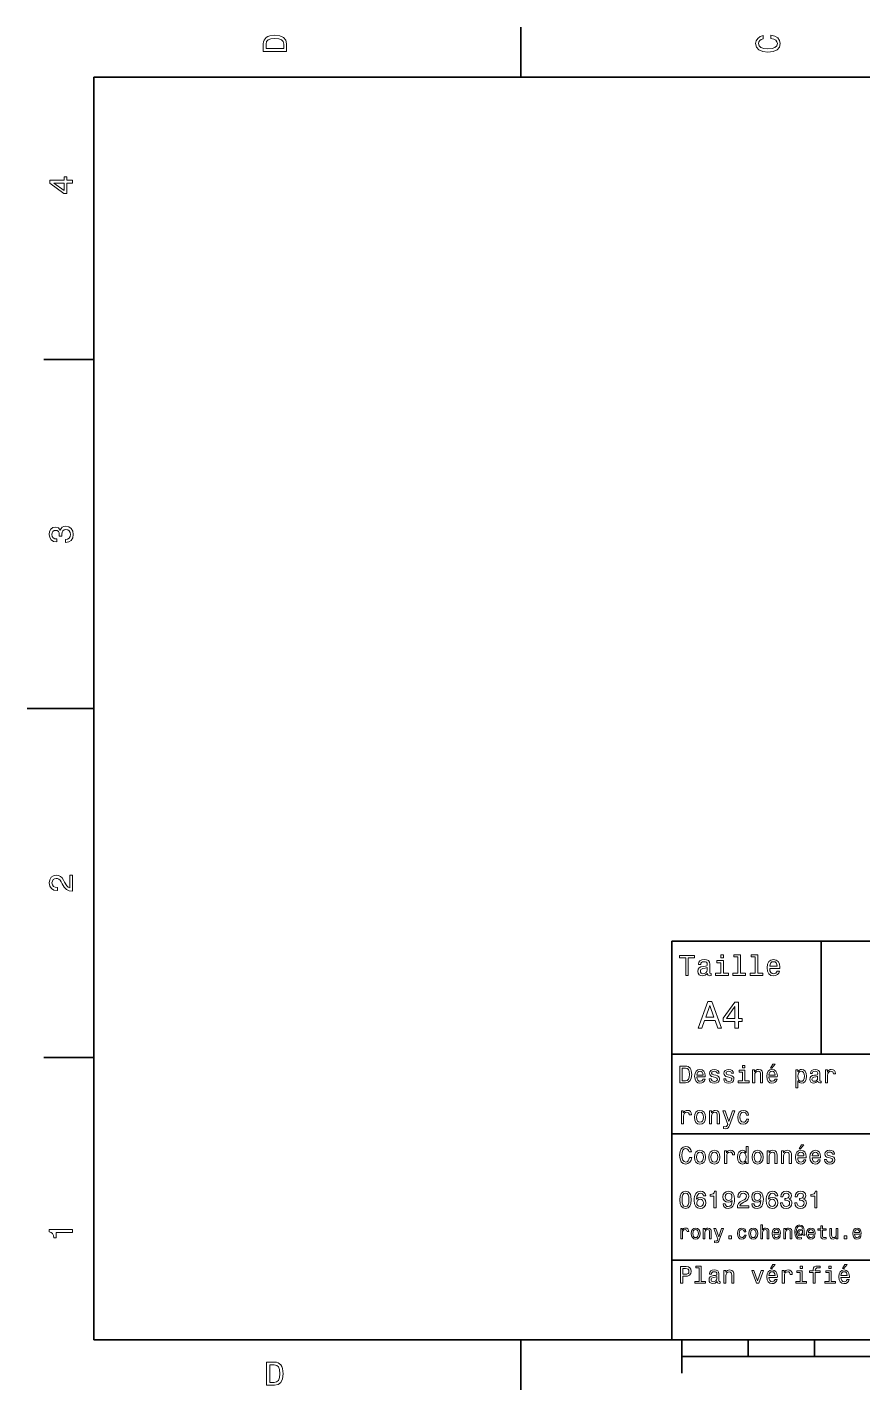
# Model space of a CAD drawing. Extents: x 0 to 297, y 0 to 210.
# Drawn here: x 0 to 125.8, y 2.5 to 207.5 of the extents above; entities that cross this region are included whole.
import ezdxf

# ---------------------------------------------------------------- set-up
doc = ezdxf.new("R2010")
doc.units = 0

msp = doc.modelspace()

# ---------------------------------------------------------------- linework, layer by layer
at = {"color": 7, "lineweight": 35, "ltscale": 0.1875}
for p, q in [((74.300003, 200), (74.300003, 207.5)), ((10, 157.5), (2.5, 157.5)), ((10, 52.5), (2.5, 52.5)), ((74.300003, 10), (74.300003, 2.5))]:
    msp.add_line(p, q, dxfattribs=at)
at = {"color": 7, "lineweight": 35}
for p, q in [((287, 200), (10, 200)), ((10, 200), (10, 10)), ((97, 10), (97, 70)), ((97, 70), (287, 70)), ((97, 53), (162, 53)), ((97, 41), (162, 41)), ((97, 22), (162, 22)), ((10, 10), (287, 10)), ((97, 10), (287, 10)), ((98.5, 7.5), (198.5, 7.5))]:
    msp.add_line(p, q, dxfattribs=at)
at = {"color": 7, "lineweight": 35, "ltscale": 0.25}
msp.add_line((10, 105), (0, 105), dxfattribs=at)
at = {"color": 7, "lineweight": 35, "ltscale": 0.425}
msp.add_line((119.5, 53), (119.5, 70), dxfattribs=at)
at = {"color": 7, "lineweight": 35, "ltscale": 0.125}
msp.add_line((98.5, 10), (98.5, 5), dxfattribs=at)
at = {"color": 7, "lineweight": 35, "ltscale": 0.0625}
for p, q in [((108.5, 10), (108.5, 7.5)), ((118.5, 10), (118.5, 7.5))]:
    msp.add_line(p, q, dxfattribs=at)
at = {"color": 7, "lineweight": 13}
for points in [[(35.533215, 204.994965), (35.533215, 203.829971), (39.033215, 203.829971), (39.033215, 204.994965), (38.922264, 205.544678), (38.584366, 205.953171), (38.034657, 206.205338), (37.283215, 206.296112), (36.516644, 206.215424), (36.21405, 206.114563), (35.971977, 205.973343), (35.644165, 205.56485), (35.563473, 205.297562)], [(35.951801, 204.959656), (36.027451, 205.342941), (36.259438, 205.605194), (36.672985, 205.761536), (37.283215, 205.811966), (37.873272, 205.756485), (38.286816, 205.600143), (38.533936, 205.332855), (38.614628, 204.959656), (38.614628, 204.298996), (35.951801, 204.298996)], [(111.93206, 205.817017), (112.35569, 205.716141), (112.658287, 205.549713), (112.844887, 205.317734), (112.905403, 205.045395), (112.814629, 204.71759), (112.54229, 204.460388), (112.098488, 204.28891), (111.483215, 204.233429), (110.872986, 204.28891), (110.424141, 204.455338), (110.151802, 204.71254), (110.055984, 205.045395), (110.106415, 205.287476), (110.247627, 205.494247), (110.474571, 205.655624), (110.787247, 205.766571), (110.787247, 206.245682), (110.308144, 206.094391), (109.94503, 205.832138), (109.718086, 205.474075), (109.637398, 205.045395), (109.763474, 204.510818), (110.116501, 204.10231), (110.696472, 203.840057), (111.483215, 203.749283), (112.269958, 203.840057), (112.84993, 204.10231), (113.208, 204.510818), (113.329041, 205.045395), (113.233215, 205.51442), (112.965927, 205.892654), (112.527161, 206.159943), (111.93206, 206.301163)], [(6.833213, 184.02739), (6.833213, 184.481277), (5.965778, 184.481277), (5.965778, 184.98056), (5.56232, 184.98056), (5.56232, 184.481277), (3.408862, 184.481277), (3.408862, 184.022339), (5.521974, 182.489197), (5.965778, 182.489197), (5.965778, 184.02739)], [(5.56232, 182.912827), (3.993876, 184.02739), (5.56232, 184.02739)], [(5.73379, 129.979111), (5.769093, 129.979111), (6.253242, 130.059799), (6.616354, 130.296829), (6.848343, 130.670029), (6.934078, 131.164276), (6.848343, 131.688766), (6.626441, 132.082138), (6.273415, 132.334305), (5.819525, 132.425079), (5.521974, 132.384735), (5.279899, 132.273788), (5.0933, 132.092224), (4.957133, 131.850143), (4.684798, 132.177963), (4.251081, 132.293961), (3.857709, 132.218307), (3.560158, 132.00145), (3.373559, 131.648422), (3.307997, 131.164276), (3.388689, 130.710388), (3.610591, 130.362396), (3.963617, 130.135452), (4.432637, 130.059799), (4.46794, 130.059799), (4.46794, 130.508652), (4.145173, 130.548996), (3.913184, 130.680115), (3.771974, 130.891937), (3.721542, 131.189484), (3.761888, 131.451736), (3.867795, 131.643372), (4.039265, 131.759369), (4.271254, 131.804764), (4.518372, 131.759369), (4.684798, 131.638336), (4.785663, 131.426514), (4.815922, 131.139053), (4.810879, 130.942368), (5.209294, 130.942368), (5.199208, 131.189484), (5.244596, 131.507217), (5.365634, 131.744247), (5.56232, 131.885452), (5.819525, 131.935883), (6.112032, 131.880417), (6.328891, 131.734161), (6.465058, 131.502167), (6.510447, 131.194534), (6.460014, 130.876801), (6.308718, 130.644821), (6.066643, 130.498566), (5.73379, 130.443085)], [(6.833213, 77.519447), (6.833213, 79.925072), (6.399496, 79.925072), (6.399496, 78.023773), (6.162464, 78.129684), (5.965778, 78.311241), (5.607709, 78.871033), (5.456412, 79.168587), (5.239553, 79.501442), (4.987392, 79.738472), (4.689842, 79.874641), (4.351945, 79.925072), (3.928314, 79.839333), (3.595461, 79.602303), (3.383646, 79.239189), (3.307997, 78.770172), (3.393732, 78.286018), (3.630764, 77.91787), (4.009006, 77.680832), (4.508286, 77.600143), (4.578891, 77.600143), (4.578891, 78.059074), (4.538545, 78.059074), (4.195605, 78.104462), (3.943444, 78.240631), (3.782061, 78.457489), (3.726585, 78.744957), (3.777017, 79.03746), (3.903098, 79.254318), (4.099784, 79.395531), (4.346902, 79.445961), (4.578891, 79.41066), (4.775577, 79.314842), (4.947046, 79.153458), (5.098343, 78.931557), (5.259727, 78.634003), (5.572406, 78.139771), (5.90526, 77.791786), (6.308718, 77.585014), (6.818084, 77.519447)], [(99.102303, 64.837173), (99.5, 64.837173), (99.5, 67.47406), (100.407784, 67.47406), (100.407784, 67.837173), (98.190201, 67.837173), (98.190201, 67.47406), (99.102303, 67.47406)], [(104.786743, 67.940918), (104.384727, 67.940918), (104.384727, 67.508644), (104.786743, 67.508644)], [(106.969742, 67.621033), (106.969742, 65.157059), (106.187317, 65.157059), (106.187317, 64.837173), (108.128242, 64.837173), (108.128242, 65.157059), (107.350143, 65.157059), (107.350143, 67.940918), (106.373199, 67.940918), (106.373199, 67.621033)], [(109.572044, 67.621033), (109.572044, 65.157059), (108.789627, 65.157059), (108.789627, 64.837173), (110.730545, 64.837173), (110.730545, 65.157059), (109.952454, 65.157059), (109.952454, 67.940918), (108.975502, 67.940918), (108.975502, 67.621033)], [(102.387611, 65.139771), (102.387611, 65.126801), (102.409225, 64.979828), (102.47406, 64.876076), (102.746399, 64.793945), (102.958214, 64.828529), (102.958214, 65.122475), (102.867432, 65.109505), (102.746399, 65.165703), (102.724785, 65.338615), (102.724785, 66.540344), (102.672913, 66.84726), (102.521614, 67.0634), (102.257927, 67.193085), (101.886169, 67.240631), (101.523056, 67.188759), (101.255043, 67.041786), (101.086456, 66.812675), (101.030258, 66.510086), (101.030258, 66.484146), (101.371758, 66.484146), (101.402016, 66.665703), (101.497116, 66.795387), (101.65274, 66.873199), (101.873199, 66.903458), (102.085014, 66.881844), (102.236313, 66.817001), (102.327087, 66.704605), (102.357346, 66.548988), (102.340057, 66.367432), (102.270897, 66.276657), (102.097984, 66.233429), (101.773773, 66.198845), (101.402016, 66.121033), (101.138329, 65.982704), (100.982712, 65.766571), (100.935158, 65.446686), (100.978386, 65.161385), (101.112389, 64.949562), (101.328529, 64.815559), (101.626801, 64.768013), (102.028816, 64.858788)], [(102.344383, 65.649857), (102.292511, 65.425072), (102.154182, 65.252159), (101.946686, 65.139771), (101.691643, 65.100861), (101.527374, 65.122475), (101.41066, 65.191643), (101.337173, 65.312675), (101.315559, 65.481262), (101.332855, 65.632561), (101.402016, 65.740631), (101.678673, 65.861671), (102.028816, 65.913544), (102.344383, 66.017288)], [(104.773773, 65.157059), (104.773773, 67.080688), (103.796829, 67.080688), (103.796829, 66.756485), (104.393372, 66.756485), (104.393372, 65.157059), (103.615273, 65.157059), (103.615273, 64.837173), (105.560516, 64.837173), (105.560516, 65.157059)], [(111.750717, 65.887604), (113.272339, 65.887604), (113.276657, 66.064842), (113.207497, 66.561958), (113.017288, 66.933716), (112.714699, 67.158501), (112.312683, 67.240631), (111.919312, 67.154175), (111.616714, 66.912102), (111.422188, 66.51873), (111.353027, 66), (111.41787, 65.4683), (111.612396, 65.079247), (111.91066, 64.837173), (112.299713, 64.755043), (112.636887, 64.811234), (112.913544, 64.958214), (113.116714, 65.191643), (113.233429, 65.502876), (112.857346, 65.502876), (112.779541, 65.329971), (112.667145, 65.200287), (112.34726, 65.096542), (112.100868, 65.144089), (111.914986, 65.295387), (111.793945, 65.541786), (111.750717, 65.874634)], [(111.750717, 66.207489), (111.798271, 66.50576), (111.914986, 66.726219), (112.092216, 66.860229), (112.325653, 66.907776), (112.554756, 66.860229), (112.731987, 66.726219), (112.840057, 66.50576), (112.878967, 66.207489)], [(100.982712, 56.9049), (101.51297, 56.9049), (101.933716, 58.080692), (103.530258, 58.080692), (103.951012, 56.9049), (104.492798, 56.9049), (103.028816, 60.910664), (102.440926, 60.910664)], [(102.118156, 58.570606), (102.734871, 60.334293), (103.351585, 58.570606)], [(106.521614, 56.9049), (107.040344, 56.9049), (107.040344, 57.896255), (107.610954, 57.896255), (107.610954, 58.357349), (107.040344, 58.357349), (107.040344, 60.818443), (106.515854, 60.818443), (104.763687, 58.403458), (104.763687, 57.896255), (106.521614, 57.896255)], [(105.247841, 58.357349), (106.521614, 60.149857), (106.521614, 58.357349)], [(107.992798, 51.27702), (107.657784, 51.27702), (107.657784, 50.916786), (107.992798, 50.916786)], [(111.84726, 50.88797), (112.059799, 50.88797), (112.560516, 51.500362), (112.207489, 51.500362)], [(99.080688, 51.190563), (98.248558, 51.190563), (98.248558, 48.690563), (99.080688, 48.690563), (99.473343, 48.769814), (99.765129, 49.011169), (99.945244, 49.40382), (100.010086, 49.940563), (99.952446, 50.488113), (99.880402, 50.70425), (99.779541, 50.877163), (99.487755, 51.111313), (99.296829, 51.168949)], [(99.055473, 50.891571), (99.329254, 50.837536), (99.516571, 50.671829), (99.628242, 50.376442), (99.664268, 49.940563), (99.624641, 49.519093), (99.51297, 49.223705), (99.322044, 49.047192), (99.055473, 48.989555), (98.583572, 48.989555), (98.583572, 50.891571)], [(100.784584, 49.565922), (102.052597, 49.565922), (102.056198, 49.713619), (101.998558, 50.127884), (101.840057, 50.437683), (101.587898, 50.625), (101.252884, 50.693443), (100.925072, 50.621399), (100.672913, 50.41967), (100.510803, 50.091862), (100.453171, 49.659584), (100.507202, 49.216499), (100.669312, 48.892292), (100.91787, 48.690563), (101.242073, 48.62212), (101.523056, 48.668949), (101.753601, 48.791428), (101.922913, 48.98595), (102.020172, 49.245319), (101.706772, 49.245319), (101.64193, 49.101227), (101.548271, 48.993156), (101.2817, 48.9067), (101.07637, 48.946327), (100.921471, 49.072407), (100.820602, 49.27774), (100.784584, 49.555115)], [(100.784584, 49.832493), (100.824211, 50.081055), (100.921471, 50.264771), (101.069168, 50.376442), (101.263687, 50.416069), (101.454613, 50.376442), (101.602303, 50.264771), (101.69236, 50.081055), (101.724785, 49.832493)], [(103.623199, 49.818085), (103.317001, 49.890129), (103.090057, 49.972984), (103.014412, 50.142292), (103.036026, 50.261169), (103.111671, 50.347622), (103.234146, 50.401657), (103.41066, 50.423271), (103.579971, 50.401657), (103.713257, 50.336815), (103.799713, 50.239555), (103.835732, 50.109871), (104.145531, 50.109871), (104.145531, 50.117077), (104.091499, 50.351227), (103.943802, 50.534943), (103.713257, 50.650219), (103.41066, 50.693443), (103.104469, 50.650219), (102.881126, 50.531342), (102.740631, 50.354828), (102.697403, 50.131485), (102.729828, 49.915348), (102.830688, 49.76405), (102.996399, 49.655983), (103.237755, 49.580334), (103.590775, 49.493877), (103.806915, 49.40382), (103.864555, 49.331772), (103.886169, 49.223705), (103.853745, 49.09042), (103.767288, 48.989555), (103.626801, 48.924713), (103.439484, 48.903099), (103.241356, 48.924713), (103.09726, 49.000362), (103, 49.122841), (102.960373, 49.292149), (102.654175, 49.292149), (102.704613, 49.003963), (102.852303, 48.795029), (103.086456, 48.668949), (103.41066, 48.62212), (103.749283, 48.668949), (103.997841, 48.795029), (104.149139, 48.996758), (104.203171, 49.259727), (104.163544, 49.486671), (104.051872, 49.641571), (103.868156, 49.742435)], [(105.791786, 49.818085), (105.485588, 49.890129), (105.258644, 49.972984), (105.182999, 50.142292), (105.204613, 50.261169), (105.280258, 50.347622), (105.40274, 50.401657), (105.579254, 50.423271), (105.748558, 50.401657), (105.881844, 50.336815), (105.9683, 50.239555), (106.004326, 50.109871), (106.314117, 50.109871), (106.314117, 50.117077), (106.260086, 50.351227), (106.112396, 50.534943), (105.881844, 50.650219), (105.579254, 50.693443), (105.273056, 50.650219), (105.049713, 50.531342), (104.909225, 50.354828), (104.865997, 50.131485), (104.898415, 49.915348), (104.999283, 49.76405), (105.164986, 49.655983), (105.406342, 49.580334), (105.759369, 49.493877), (105.975502, 49.40382), (106.033142, 49.331772), (106.054756, 49.223705), (106.022339, 49.09042), (105.935883, 48.989555), (105.795387, 48.924713), (105.60807, 48.903099), (105.409943, 48.924713), (105.265854, 49.000362), (105.168587, 49.122841), (105.12896, 49.292149), (104.822769, 49.292149), (104.873199, 49.003963), (105.020897, 48.795029), (105.255043, 48.668949), (105.579254, 48.62212), (105.91787, 48.668949), (106.166428, 48.795029), (106.317726, 48.996758), (106.371758, 49.259727), (106.33213, 49.486671), (106.220459, 49.641571), (106.036743, 49.742435)], [(107.981987, 48.957134), (107.981987, 50.560158), (107.16787, 50.560158), (107.16787, 50.289986), (107.664986, 50.289986), (107.664986, 48.957134), (107.016571, 48.957134), (107.016571, 48.690563), (108.637611, 48.690563), (108.637611, 48.957134)], [(109.181557, 48.690563), (109.498558, 48.690563), (109.498558, 49.807278), (109.530983, 50.063042), (109.635445, 50.250362), (109.797546, 50.365635), (110.013687, 50.408863), (110.1866, 50.372841), (110.29467, 50.275578), (110.348701, 50.113472), (110.366714, 49.897335), (110.366714, 48.690563), (110.683716, 48.690563), (110.683716, 49.962177), (110.669312, 50.217941), (110.604469, 50.430477), (110.39193, 50.625), (110.060516, 50.693443), (109.876801, 50.668228), (109.721901, 50.599785), (109.588615, 50.484512), (109.484146, 50.329613), (109.484146, 50.625), (109.181557, 50.625)], [(111.627518, 49.565922), (112.895531, 49.565922), (112.899132, 49.713619), (112.841499, 50.127884), (112.682999, 50.437683), (112.430832, 50.625), (112.095825, 50.693443), (111.768013, 50.621399), (111.515854, 50.41967), (111.353745, 50.091862), (111.296112, 49.659584), (111.350143, 49.216499), (111.512245, 48.892292), (111.760803, 48.690563), (112.085014, 48.62212), (112.365997, 48.668949), (112.596542, 48.791428), (112.765854, 48.98595), (112.863113, 49.245319), (112.549713, 49.245319), (112.484871, 49.101227), (112.391212, 48.993156), (112.124641, 48.9067), (111.919312, 48.946327), (111.764412, 49.072407), (111.663544, 49.27774), (111.627518, 49.555115)], [(111.627518, 49.832493), (111.667145, 50.081055), (111.764412, 50.264771), (111.912102, 50.376442), (112.106628, 50.416069), (112.297546, 50.376442), (112.445244, 50.264771), (112.535301, 50.081055), (112.567726, 49.832493)], [(115.986313, 50.326012), (115.986313, 50.625), (115.669312, 50.625), (115.669312, 47.941284), (115.986313, 47.941284), (115.986313, 48.98595), (116.097984, 48.816643), (116.22406, 48.704971), (116.541069, 48.62212), (116.843658, 48.690563), (117.081413, 48.895893), (117.236313, 49.2201), (117.293945, 49.659584), (117.236313, 50.095463), (117.081413, 50.41967), (116.843658, 50.621399), (116.541069, 50.693443), (116.368156, 50.671829), (116.220459, 50.603386), (116.094383, 50.488113)], [(116.48703, 48.9067), (116.274498, 48.953533), (116.119598, 49.097622), (116.022339, 49.331772), (115.989914, 49.659584), (116.022339, 49.983791), (116.119598, 50.217941), (116.274498, 50.358429), (116.48703, 50.408863), (116.681557, 50.358429), (116.836456, 50.21434), (116.933716, 49.98019), (116.969742, 49.659584), (116.933716, 49.335377), (116.836456, 49.097622), (116.681557, 48.953533)], [(119.005043, 48.942726), (119.005043, 48.931919), (119.023056, 48.809441), (119.077087, 48.722984), (119.304031, 48.654541), (119.480545, 48.683357), (119.480545, 48.928314), (119.4049, 48.917507), (119.304031, 48.96434), (119.286026, 49.108429), (119.286026, 50.109871), (119.242798, 50.365635), (119.116714, 50.54575), (118.896973, 50.65382), (118.587173, 50.693443), (118.284584, 50.650219), (118.061241, 50.52774), (117.920746, 50.336815), (117.873917, 50.084656), (117.873917, 50.063042), (118.158501, 50.063042), (118.183716, 50.21434), (118.26297, 50.322407), (118.392654, 50.387249), (118.57637, 50.412464), (118.752884, 50.394455), (118.878967, 50.34042), (118.954613, 50.246758), (118.979828, 50.117077), (118.965416, 49.965778), (118.907784, 49.890129), (118.763687, 49.854107), (118.493515, 49.825291), (118.183716, 49.760448), (117.963974, 49.645176), (117.834297, 49.465057), (117.79467, 49.19849), (117.830688, 48.960735), (117.942368, 48.784222), (118.122482, 48.67255), (118.37104, 48.632927), (118.706055, 48.708576)], [(118.969025, 49.367798), (118.925797, 49.180477), (118.810516, 49.036385), (118.637611, 48.942726), (118.425072, 48.910305), (118.288185, 48.928314), (118.190926, 48.98595), (118.129684, 49.086815), (118.111671, 49.227306), (118.126083, 49.353386), (118.183716, 49.443443), (118.414268, 49.544312), (118.706055, 49.587536), (118.969025, 49.673992)], [(120.143372, 48.690563), (120.460373, 48.690563), (120.460373, 49.796471), (120.492798, 50.063042), (120.590057, 50.253963), (120.748558, 50.369236), (120.961098, 50.408863), (121.119598, 50.383648), (121.238472, 50.3116), (121.310516, 50.189121), (121.335739, 50.023415), (121.656342, 50.023415), (121.613113, 50.315205), (121.49424, 50.524136), (121.296112, 50.650219), (121.02594, 50.693443), (120.842224, 50.664627), (120.683716, 50.592579), (120.543228, 50.4701), (120.431557, 50.304398), (120.431557, 50.625), (120.143372, 50.625)], [(98.457489, 42.530979), (98.774498, 42.530979), (98.774498, 43.636887), (98.806915, 43.903458), (98.904182, 44.094379), (99.062683, 44.209652), (99.275215, 44.249279), (99.433716, 44.224064), (99.552597, 44.152016), (99.624641, 44.029537), (99.649857, 43.863831), (99.970459, 43.863831), (99.927231, 44.155621), (99.808357, 44.364552), (99.610229, 44.490635), (99.340057, 44.533859), (99.156342, 44.505043), (98.997841, 44.432995), (98.857346, 44.310516), (98.745674, 44.144814), (98.745674, 44.465416), (98.457489, 44.465416)], [(100.413544, 43.496399), (100.471184, 43.056915), (100.636887, 42.732708), (100.899857, 42.530979), (101.252884, 42.462536), (101.602303, 42.530979), (101.865273, 42.729107), (102.030983, 43.053314), (102.092216, 43.496399), (102.030983, 43.935879), (101.865273, 44.263687), (101.602303, 44.461815), (101.252884, 44.533859), (100.899857, 44.461815), (100.636887, 44.260086), (100.471184, 43.935879)], [(100.737755, 43.5), (100.770172, 43.824207), (100.87104, 44.058357), (101.033142, 44.20245), (101.252884, 44.25288), (101.469017, 44.20245), (101.631126, 44.061958), (101.731987, 43.824207), (101.768013, 43.5), (101.731987, 43.172188), (101.631126, 42.934437), (101.469017, 42.790344), (101.252884, 42.743515), (101.033142, 42.790344), (100.87104, 42.934437), (100.770172, 43.172188)], [(102.675797, 42.530979), (102.992798, 42.530979), (102.992798, 43.647694), (103.025215, 43.903458), (103.129684, 44.090778), (103.291786, 44.206051), (103.507927, 44.249279), (103.680832, 44.213257), (103.788902, 44.115993), (103.842941, 43.953888), (103.860954, 43.737751), (103.860954, 42.530979), (104.177956, 42.530979), (104.177956, 43.802593), (104.163544, 44.058357), (104.098701, 44.270893), (103.886169, 44.465416), (103.554756, 44.533859), (103.37104, 44.508644), (103.216141, 44.440201), (103.082855, 44.324928), (102.978386, 44.170029), (102.978386, 44.465416), (102.675797, 44.465416)], [(106.144814, 44.465416), (105.590057, 42.873199), (105.046112, 44.465416), (104.700287, 44.465416), (105.435158, 42.422909), (105.370316, 42.242794), (105.269455, 42.120316), (105.100143, 42.080692), (104.808357, 42.116714), (104.808357, 41.810516), (105.114555, 41.7817), (105.334297, 41.810516), (105.489197, 41.900578), (105.600868, 42.055473), (105.698128, 42.282421), (106.483429, 44.465416)], [(108.244957, 43.824207), (108.558357, 43.824207), (108.493515, 44.112392), (108.338615, 44.339336), (108.09726, 44.479828), (107.783859, 44.533859), (107.438042, 44.461815), (107.175072, 44.260086), (107.009369, 43.932278), (106.951729, 43.492794), (107.005768, 43.056915), (107.16787, 42.732708), (107.42363, 42.530979), (107.773056, 42.462536), (108.082855, 42.516571), (108.324203, 42.667866), (108.489914, 42.905621), (108.561958, 43.222622), (108.259369, 43.222622), (108.20533, 43.020893), (108.104469, 42.869595), (107.960373, 42.775936), (107.783859, 42.747116), (107.564117, 42.793949), (107.405617, 42.938038), (107.308357, 43.172188), (107.27594, 43.503601), (107.308357, 43.827808), (107.409225, 44.061958), (107.571327, 44.206051), (107.783859, 44.256485), (107.971184, 44.224064), (108.111671, 44.141209), (108.20533, 44.004322)], [(99.66787, 37.460373), (99.595818, 37.15778), (99.476944, 36.941643), (99.311241, 36.808357), (99.116714, 36.765129), (98.882568, 36.829971), (98.698845, 37.024494), (98.57637, 37.341499), (98.536743, 37.780979), (98.57637, 38.216858), (98.695244, 38.537464), (98.87896, 38.731987), (99.116714, 38.80043), (99.289627, 38.764408), (99.437317, 38.663544), (99.552597, 38.501442), (99.631844, 38.278099), (99.97406, 38.278099), (99.865997, 38.620316), (99.678673, 38.879681), (99.422913, 39.041786), (99.116714, 39.099422), (98.734871, 39.009365), (98.443085, 38.757202), (98.25576, 38.342937), (98.190926, 37.780979), (98.25576, 37.219021), (98.443085, 36.804756), (98.734871, 36.548992), (99.116714, 36.462536), (99.451729, 36.530979), (99.721901, 36.721901), (99.912827, 37.035301), (100.013687, 37.460373)], [(108.201729, 36.829971), (108.201729, 36.530979), (108.51873, 36.530979), (108.51873, 39.117435), (108.20533, 39.117435), (108.20533, 38.170029), (107.963974, 38.443802), (107.816284, 38.508644), (107.646973, 38.533859), (107.340775, 38.461815), (107.103027, 38.260086), (106.948128, 37.935879), (106.894089, 37.5), (106.948128, 37.064121), (107.103027, 36.736309), (107.340775, 36.530979), (107.646973, 36.462536), (107.816284, 36.487751), (107.967575, 36.552593)], [(116.184441, 38.728386), (116.396973, 38.728386), (116.897697, 39.340778), (116.54467, 39.340778)], [(100.413544, 37.496399), (100.471184, 37.056915), (100.636887, 36.732708), (100.899857, 36.530979), (101.252884, 36.462536), (101.602303, 36.530979), (101.865273, 36.729107), (102.030983, 37.053314), (102.092216, 37.496399), (102.030983, 37.935879), (101.865273, 38.263687), (101.602303, 38.461815), (101.252884, 38.533859), (100.899857, 38.461815), (100.636887, 38.260086), (100.471184, 37.935879)], [(100.737755, 37.5), (100.770172, 37.824207), (100.87104, 38.058357), (101.033142, 38.20245), (101.252884, 38.25288), (101.469017, 38.20245), (101.631126, 38.061958), (101.731987, 37.824207), (101.768013, 37.5), (101.731987, 37.172188), (101.631126, 36.934437), (101.469017, 36.790344), (101.252884, 36.743515), (101.033142, 36.790344), (100.87104, 36.934437), (100.770172, 37.172188)], [(102.58213, 37.496399), (102.639771, 37.056915), (102.805473, 36.732708), (103.068443, 36.530979), (103.421471, 36.462536), (103.770897, 36.530979), (104.033859, 36.729107), (104.19957, 37.053314), (104.260803, 37.496399), (104.19957, 37.935879), (104.033859, 38.263687), (103.770897, 38.461815), (103.421471, 38.533859), (103.068443, 38.461815), (102.805473, 38.260086), (102.639771, 37.935879)], [(102.906342, 37.5), (102.938759, 37.824207), (103.039627, 38.058357), (103.201729, 38.20245), (103.421471, 38.25288), (103.637611, 38.20245), (103.799713, 38.061958), (103.900574, 37.824207), (103.9366, 37.5), (103.900574, 37.172188), (103.799713, 36.934437), (103.637611, 36.790344), (103.421471, 36.743515), (103.201729, 36.790344), (103.039627, 36.934437), (102.938759, 37.172188)], [(104.963257, 36.530979), (105.280258, 36.530979), (105.280258, 37.636887), (105.312683, 37.903458), (105.409943, 38.094379), (105.568443, 38.209652), (105.780983, 38.249279), (105.939484, 38.224064), (106.058357, 38.152016), (106.130402, 38.029537), (106.155617, 37.863831), (106.476227, 37.863831), (106.432999, 38.155621), (106.314117, 38.364552), (106.115997, 38.490635), (105.845825, 38.533859), (105.662102, 38.505043), (105.503601, 38.432995), (105.363113, 38.310516), (105.251442, 38.144814), (105.251442, 38.465416), (104.963257, 38.465416)], [(107.701012, 38.249279), (107.909943, 38.198845), (108.068443, 38.058357), (108.162102, 37.824207), (108.198128, 37.5), (108.162102, 37.172188), (108.068443, 36.938038), (107.909943, 36.793949), (107.701012, 36.747116), (107.502884, 36.793949), (107.351585, 36.938038), (107.250717, 37.175793), (107.2183, 37.5), (107.250717, 37.820606), (107.351585, 38.054756), (107.502884, 38.198845)], [(109.087898, 37.496399), (109.145531, 37.056915), (109.311241, 36.732708), (109.574203, 36.530979), (109.927231, 36.462536), (110.276657, 36.530979), (110.539627, 36.729107), (110.70533, 37.053314), (110.766571, 37.496399), (110.70533, 37.935879), (110.539627, 38.263687), (110.276657, 38.461815), (109.927231, 38.533859), (109.574203, 38.461815), (109.311241, 38.260086), (109.145531, 37.935879)], [(109.412102, 37.5), (109.444527, 37.824207), (109.545387, 38.058357), (109.707489, 38.20245), (109.927231, 38.25288), (110.143372, 38.20245), (110.305473, 38.061958), (110.406342, 37.824207), (110.44236, 37.5), (110.406342, 37.172188), (110.305473, 36.934437), (110.143372, 36.790344), (109.927231, 36.743515), (109.707489, 36.790344), (109.545387, 36.934437), (109.444527, 37.172188)], [(111.350143, 36.530979), (111.667145, 36.530979), (111.667145, 37.647694), (111.69957, 37.903458), (111.804031, 38.090778), (111.966141, 38.206051), (112.182274, 38.249279), (112.355186, 38.213257), (112.463257, 38.115993), (112.517288, 37.953888), (112.535301, 37.737751), (112.535301, 36.530979), (112.852303, 36.530979), (112.852303, 37.802593), (112.837898, 38.058357), (112.773056, 38.270893), (112.560516, 38.465416), (112.229103, 38.533859), (112.045387, 38.508644), (111.890488, 38.440201), (111.757202, 38.324928), (111.65274, 38.170029), (111.65274, 38.465416), (111.350143, 38.465416)], [(113.51873, 36.530979), (113.835732, 36.530979), (113.835732, 37.647694), (113.868156, 37.903458), (113.972626, 38.090778), (114.134727, 38.206051), (114.350861, 38.249279), (114.523773, 38.213257), (114.631844, 38.115993), (114.685883, 37.953888), (114.703888, 37.737751), (114.703888, 36.530979), (115.020889, 36.530979), (115.020889, 37.802593), (115.006485, 38.058357), (114.941643, 38.270893), (114.729111, 38.465416), (114.39769, 38.533859), (114.213974, 38.508644), (114.059082, 38.440201), (113.925789, 38.324928), (113.821327, 38.170029), (113.821327, 38.465416), (113.51873, 38.465416)], [(115.964699, 37.406338), (117.232712, 37.406338), (117.236313, 37.554035), (117.178673, 37.9683), (117.020172, 38.278099), (116.768013, 38.465416), (116.432999, 38.533859), (116.105186, 38.461815), (115.853027, 38.260086), (115.690918, 37.932278), (115.633286, 37.5), (115.687317, 37.056915), (115.849426, 36.732708), (116.097984, 36.530979), (116.422188, 36.462536), (116.703171, 36.509365), (116.933716, 36.631844), (117.103027, 36.826366), (117.200287, 37.085735), (116.886887, 37.085735), (116.822044, 36.941643), (116.728386, 36.833572), (116.461815, 36.747116), (116.256485, 36.786743), (116.101585, 36.912823), (116.000717, 37.118156), (115.964699, 37.395531)], [(115.964699, 37.672909), (116.004318, 37.921471), (116.101585, 38.105186), (116.249283, 38.216858), (116.443802, 38.256485), (116.634727, 38.216858), (116.782425, 38.105186), (116.872482, 37.921471), (116.9049, 37.672909)], [(118.133286, 37.406338), (119.401299, 37.406338), (119.4049, 37.554035), (119.34726, 37.9683), (119.188766, 38.278099), (118.9366, 38.465416), (118.601585, 38.533859), (118.273773, 38.461815), (118.021614, 38.260086), (117.859512, 37.932278), (117.801872, 37.5), (117.855911, 37.056915), (118.018013, 36.732708), (118.266571, 36.530979), (118.590775, 36.462536), (118.871758, 36.509365), (119.10231, 36.631844), (119.271614, 36.826366), (119.368881, 37.085735), (119.055481, 37.085735), (118.990631, 36.941643), (118.896973, 36.833572), (118.630402, 36.747116), (118.425072, 36.786743), (118.270172, 36.912823), (118.169312, 37.118156), (118.133286, 37.395531)], [(118.133286, 37.672909), (118.172913, 37.921471), (118.270172, 38.105186), (118.41787, 38.216858), (118.612396, 38.256485), (118.803314, 38.216858), (118.951012, 38.105186), (119.041069, 37.921471), (119.073486, 37.672909)], [(120.971901, 37.658501), (120.66571, 37.730545), (120.438766, 37.8134), (120.363113, 37.982708), (120.384727, 38.101585), (120.460373, 38.188038), (120.582855, 38.242073), (120.759369, 38.263687), (120.92868, 38.242073), (121.061966, 38.177231), (121.148415, 38.079971), (121.184441, 37.950287), (121.49424, 37.950287), (121.49424, 37.957493), (121.440201, 38.191643), (121.292511, 38.375359), (121.061966, 38.490635), (120.759369, 38.533859), (120.453171, 38.490635), (120.229828, 38.371758), (120.08934, 38.195244), (120.046112, 37.971901), (120.078529, 37.755764), (120.179398, 37.604465), (120.3451, 37.496399), (120.586456, 37.42075), (120.939484, 37.334293), (121.155624, 37.244236), (121.213257, 37.172188), (121.234871, 37.064121), (121.202454, 36.930836), (121.115997, 36.829971), (120.97551, 36.765129), (120.788185, 36.743515), (120.590057, 36.765129), (120.445969, 36.840778), (120.348709, 36.963257), (120.309082, 37.132565), (120.002884, 37.132565), (120.053314, 36.844379), (120.201012, 36.635445), (120.435158, 36.509365), (120.759369, 36.462536), (121.097984, 36.509365), (121.346542, 36.635445), (121.497841, 36.837173), (121.551872, 37.100143), (121.512253, 37.327087), (121.400574, 37.481987), (121.216858, 37.582851)], [(98.216141, 31.071325), (98.270172, 30.505762), (98.439484, 30.102304), (98.709656, 29.857347), (99.084297, 29.778097), (99.45533, 29.857347), (99.725502, 30.102304), (99.891212, 30.505762), (99.948845, 31.071325), (99.891212, 31.633286), (99.822769, 31.856628), (99.725502, 32.040344), (99.45533, 32.285301), (99.084297, 32.368156), (98.709656, 32.285301), (98.439484, 32.036743), (98.270172, 31.633286)], [(98.561958, 31.071325), (98.590775, 31.507204), (98.680832, 31.820604), (98.842941, 32.004322), (99.084297, 32.069164), (99.322044, 32.004322), (99.484146, 31.820604), (99.574211, 31.507204), (99.603027, 31.071325), (99.574211, 30.631844), (99.484146, 30.318443), (99.322044, 30.134726), (99.084297, 30.073486), (98.842941, 30.134726), (98.680832, 30.318443), (98.590775, 30.631844)], [(102.117432, 31.676512), (102.048988, 31.9683), (101.890488, 32.184437), (101.645531, 32.321323), (101.328529, 32.368156), (101.115997, 32.342937), (100.932274, 32.274494), (100.770172, 32.162823), (100.633286, 32.004322), (100.525215, 31.806194), (100.445969, 31.56484), (100.395531, 31.280258), (100.381126, 30.959654), (100.438759, 30.448126), (100.615273, 30.077089), (100.899857, 29.853746), (101.288902, 29.778097), (101.638329, 29.842939), (101.9049, 30.012247), (102.077812, 30.278818), (102.139046, 30.617435), (102.077812, 30.959654), (101.912102, 31.222622), (101.656342, 31.388329), (101.33934, 31.445965), (100.997116, 31.373919), (100.741356, 31.168587), (100.795387, 31.56484), (100.91066, 31.849422), (101.087173, 32.01873), (101.33213, 32.076366), (101.512245, 32.04755), (101.649132, 31.971901), (101.739197, 31.845821), (101.786026, 31.676512)], [(101.789627, 30.613832), (101.75, 30.386887), (101.649132, 30.213976), (101.48703, 30.098703), (101.285301, 30.062679), (101.072769, 30.098703), (100.91066, 30.210375), (100.806198, 30.383286), (100.773773, 30.610229), (100.809799, 30.833572), (100.91066, 31.002882), (101.07637, 31.11095), (101.299713, 31.150576), (101.49424, 31.11095), (101.649132, 31.006483), (101.75, 30.837175)], [(103.356628, 29.850143), (103.684441, 29.850143), (103.684441, 32.368156), (103.439484, 32.368156), (103.374641, 32.148415), (103.244957, 32.000721), (103.046829, 31.914265), (102.773056, 31.885447), (102.773056, 31.629683), (103.356628, 31.629683)], [(104.725502, 30.46974), (104.779541, 30.185158), (104.934441, 29.965418), (105.179398, 29.828529), (105.503601, 29.778097), (105.716141, 29.803314), (105.907059, 29.868155), (106.069168, 29.979826), (106.206055, 30.138329), (106.314117, 30.336454), (106.393372, 30.581411), (106.440201, 30.862391), (106.458214, 31.1866), (106.396973, 31.694523), (106.220459, 32.065559), (105.939484, 32.288902), (105.554031, 32.368156), (105.201012, 32.303314), (104.934441, 32.130402), (104.761528, 31.863832), (104.703888, 31.528818), (104.761528, 31.182997), (104.93084, 30.920029), (105.182999, 30.754322), (105.503601, 30.700287), (105.842216, 30.768732), (106.097984, 30.977665), (106.040344, 30.577808), (105.925072, 30.293226), (105.748558, 30.123919), (105.507202, 30.069883), (105.319885, 30.0951), (105.182999, 30.174351), (105.092941, 30.300432), (105.056915, 30.46974)], [(105.053314, 31.532419), (105.08934, 31.755764), (105.190201, 31.932276), (105.348701, 32.043949), (105.554031, 32.083572), (105.766571, 32.043949), (105.928673, 31.932276), (106.029541, 31.759365), (106.069168, 31.536022), (106.029541, 31.309076), (105.928673, 31.139769), (105.76297, 31.035301), (105.543228, 30.999279), (105.3451, 31.035301), (105.190201, 31.139769), (105.08934, 31.305475)], [(106.879684, 29.850143), (108.597984, 29.850143), (108.597984, 30.159943), (107.239914, 30.159943), (107.315559, 30.32925), (107.445244, 30.46974), (107.8451, 30.725504), (108.05764, 30.833572), (108.295387, 30.988472), (108.464699, 31.168587), (108.561958, 31.381123), (108.597984, 31.622478), (108.536743, 31.925072), (108.367432, 32.162823), (108.10807, 32.314121), (107.773056, 32.368156), (107.427231, 32.306915), (107.164268, 32.137608), (106.994957, 31.867435), (106.937317, 31.510807), (106.937317, 31.460375), (107.265129, 31.460375), (107.265129, 31.489193), (107.297546, 31.73415), (107.394814, 31.914265), (107.549713, 32.029537), (107.755043, 32.069164), (107.963974, 32.033142), (108.118874, 31.943083), (108.219742, 31.802593), (108.255768, 31.62608), (108.230545, 31.460375), (108.162102, 31.319883), (108.046829, 31.197405), (107.888329, 31.089336), (107.675797, 30.974062), (107.322769, 30.750719), (107.074203, 30.512968), (106.926514, 30.224783), (106.879684, 29.86095)], [(109.062683, 30.46974), (109.116714, 30.185158), (109.271614, 29.965418), (109.516571, 29.828529), (109.840775, 29.778097), (110.053314, 29.803314), (110.244232, 29.868155), (110.406342, 29.979826), (110.543228, 30.138329), (110.651299, 30.336454), (110.730545, 30.581411), (110.777374, 30.862391), (110.795387, 31.1866), (110.734146, 31.694523), (110.55764, 32.065559), (110.276657, 32.288902), (109.891212, 32.368156), (109.538185, 32.303314), (109.271614, 32.130402), (109.098701, 31.863832), (109.041069, 31.528818), (109.098701, 31.182997), (109.268013, 30.920029), (109.520172, 30.754322), (109.840775, 30.700287), (110.179398, 30.768732), (110.435158, 30.977665), (110.377518, 30.577808), (110.262245, 30.293226), (110.085732, 30.123919), (109.844383, 30.069883), (109.657059, 30.0951), (109.520172, 30.174351), (109.430115, 30.300432), (109.394089, 30.46974)], [(109.390488, 31.532419), (109.426514, 31.755764), (109.527374, 31.932276), (109.685883, 32.043949), (109.891212, 32.083572), (110.103745, 32.043949), (110.265854, 31.932276), (110.366714, 31.759365), (110.406342, 31.536022), (110.366714, 31.309076), (110.265854, 31.139769), (110.100143, 31.035301), (109.880402, 30.999279), (109.682274, 31.035301), (109.527374, 31.139769), (109.426514, 31.305475)], [(112.960373, 31.676512), (112.89193, 31.9683), (112.733429, 32.184437), (112.488472, 32.321323), (112.171471, 32.368156), (111.958931, 32.342937), (111.775215, 32.274494), (111.613113, 32.162823), (111.476227, 32.004322), (111.368156, 31.806194), (111.288902, 31.56484), (111.238472, 31.280258), (111.22406, 30.959654), (111.2817, 30.448126), (111.458214, 30.077089), (111.742798, 29.853746), (112.131844, 29.778097), (112.48127, 29.842939), (112.747841, 30.012247), (112.920746, 30.278818), (112.981987, 30.617435), (112.920746, 30.959654), (112.755043, 31.222622), (112.499283, 31.388329), (112.182274, 31.445965), (111.840057, 31.373919), (111.58429, 31.168587), (111.638329, 31.56484), (111.753601, 31.849422), (111.930115, 32.01873), (112.175072, 32.076366), (112.355186, 32.04755), (112.492073, 31.971901), (112.58213, 31.845821), (112.62896, 31.676512)], [(112.632568, 30.613832), (112.592941, 30.386887), (112.492073, 30.213976), (112.329971, 30.098703), (112.128242, 30.062679), (111.915703, 30.098703), (111.753601, 30.210375), (111.649139, 30.383286), (111.616714, 30.610229), (111.65274, 30.833572), (111.753601, 31.002882), (111.919312, 31.11095), (112.142654, 31.150576), (112.337173, 31.11095), (112.492073, 31.006483), (112.592941, 30.837175)], [(113.356628, 30.635447), (113.356628, 30.610229), (113.414261, 30.264408), (113.583572, 30.005043), (113.850143, 29.839336), (114.203171, 29.778097), (114.577805, 29.839336), (114.858788, 29.997837), (115.038902, 30.25), (115.103745, 30.574207), (115.074928, 30.786743), (114.995674, 30.959654), (114.865997, 31.092939), (114.693085, 31.190201), (114.927231, 31.384726), (115.010086, 31.694523), (114.956055, 31.975504), (114.801147, 32.188038), (114.548988, 32.321323), (114.203171, 32.368156), (113.87896, 32.310516), (113.630402, 32.152016), (113.4683, 31.899855), (113.414261, 31.56484), (113.414261, 31.539625), (113.734871, 31.539625), (113.763687, 31.770172), (113.857346, 31.935879), (114.008644, 32.036743), (114.221184, 32.072765), (114.408501, 32.043949), (114.545387, 31.9683), (114.628242, 31.845821), (114.66066, 31.680115), (114.628242, 31.503601), (114.541786, 31.384726), (114.390488, 31.312679), (114.185158, 31.291065), (114.04467, 31.294668), (114.04467, 31.010086), (114.221184, 31.01729), (114.448128, 30.984869), (114.617432, 30.898415), (114.7183, 30.757925), (114.754318, 30.574207), (114.714699, 30.365273), (114.610229, 30.210375), (114.444527, 30.113111), (114.224785, 30.08069), (113.997841, 30.116714), (113.83213, 30.224783), (113.727661, 30.397694), (113.688042, 30.635447)], [(115.525215, 30.635447), (115.525215, 30.610229), (115.582855, 30.264408), (115.752159, 30.005043), (116.01873, 29.839336), (116.371758, 29.778097), (116.746399, 29.839336), (117.027374, 29.997837), (117.207489, 30.25), (117.272339, 30.574207), (117.243515, 30.786743), (117.164261, 30.959654), (117.034584, 31.092939), (116.861671, 31.190201), (117.095825, 31.384726), (117.178673, 31.694523), (117.124641, 31.975504), (116.969742, 32.188038), (116.717575, 32.321323), (116.371758, 32.368156), (116.047546, 32.310516), (115.798996, 32.152016), (115.636887, 31.899855), (115.582855, 31.56484), (115.582855, 31.539625), (115.903458, 31.539625), (115.932281, 31.770172), (116.02594, 31.935879), (116.177231, 32.036743), (116.389771, 32.072765), (116.577087, 32.043949), (116.713974, 31.9683), (116.796829, 31.845821), (116.829254, 31.680115), (116.796829, 31.503601), (116.710373, 31.384726), (116.559082, 31.312679), (116.353745, 31.291065), (116.213257, 31.294668), (116.213257, 31.010086), (116.389771, 31.01729), (116.616714, 30.984869), (116.786026, 30.898415), (116.886887, 30.757925), (116.922913, 30.574207), (116.883286, 30.365273), (116.778816, 30.210375), (116.613113, 30.113111), (116.393372, 30.08069), (116.166428, 30.116714), (116.000717, 30.224783), (115.896255, 30.397694), (115.856628, 30.635447)], [(118.536743, 29.850143), (118.864555, 29.850143), (118.864555, 32.368156), (118.619598, 32.368156), (118.554756, 32.148415), (118.425072, 32.000721), (118.226944, 31.914265), (117.953171, 31.885447), (117.953171, 31.629683), (118.536743, 31.629683)], [(98.365997, 25.224785), (98.619598, 25.224785), (98.619598, 26.10951), (98.645531, 26.322767), (98.723343, 26.475506), (98.850143, 26.567724), (99.020172, 26.599424), (99.146973, 26.579252), (99.242073, 26.521614), (99.299713, 26.423632), (99.319885, 26.291067), (99.57637, 26.291067), (99.541786, 26.524496), (99.446686, 26.691643), (99.288185, 26.792507), (99.072044, 26.827091), (98.925072, 26.804035), (98.798271, 26.746399), (98.685883, 26.648417), (98.596542, 26.515852), (98.596542, 26.772335), (98.365997, 26.772335)], [(99.930832, 25.99712), (99.976944, 25.645535), (100.109512, 25.386168), (100.319885, 25.224785), (100.602303, 25.170031), (100.881844, 25.224785), (101.092216, 25.383286), (101.224785, 25.642653), (101.273773, 25.99712), (101.224785, 26.348703), (101.092216, 26.610952), (100.881844, 26.769453), (100.602303, 26.827091), (100.319885, 26.769453), (100.109512, 26.60807), (99.976944, 26.348703)], [(101.740631, 25.224785), (101.99424, 25.224785), (101.99424, 26.118156), (102.020172, 26.322767), (102.103745, 26.472624), (102.233429, 26.564842), (102.406342, 26.599424), (102.54467, 26.570606), (102.631126, 26.492796), (102.674355, 26.363113), (102.688759, 26.190203), (102.688759, 25.224785), (102.94236, 25.224785), (102.94236, 26.242077), (102.930832, 26.446688), (102.87896, 26.616716), (102.708931, 26.772335), (102.443802, 26.827091), (102.296829, 26.806917), (102.172913, 26.752163), (102.066284, 26.659943), (101.982712, 26.536024), (101.982712, 26.772335), (101.740631, 26.772335)], [(104.515854, 26.772335), (104.072044, 25.49856), (103.636887, 26.772335), (103.360229, 26.772335), (103.948128, 25.13833), (103.896255, 24.994238), (103.815559, 24.896255), (103.680115, 24.864553), (103.446686, 24.893373), (103.446686, 24.648417), (103.691643, 24.62536), (103.867432, 24.648417), (103.991356, 24.720463), (104.080688, 24.844381), (104.158501, 25.025938), (104.786743, 26.772335)], [(107.930832, 26.259367), (108.181557, 26.259367), (108.129684, 26.489914), (108.005768, 26.671471), (107.812683, 26.783863), (107.561958, 26.827091), (107.285301, 26.769453), (107.074928, 26.60807), (106.94236, 26.345821), (106.896255, 25.994238), (106.939484, 25.645535), (107.069168, 25.386168), (107.273773, 25.224785), (107.553314, 25.170031), (107.801155, 25.213257), (107.994232, 25.334295), (108.126801, 25.524496), (108.184441, 25.778099), (107.94236, 25.778099), (107.899139, 25.616716), (107.818443, 25.495678), (107.703171, 25.42075), (107.561958, 25.397696), (107.386169, 25.43516), (107.259369, 25.550434), (107.181557, 25.737753), (107.155617, 26.002882), (107.181557, 26.262249), (107.262245, 26.449568), (107.39193, 26.564842), (107.561958, 26.605188), (107.711815, 26.579252), (107.824203, 26.51297), (107.899139, 26.40346)], [(108.605186, 25.99712), (108.651299, 25.645535), (108.783859, 25.386168), (108.994232, 25.224785), (109.276657, 25.170031), (109.556198, 25.224785), (109.766571, 25.383286), (109.899139, 25.642653), (109.948128, 25.99712), (109.899139, 26.348703), (109.766571, 26.610952), (109.556198, 26.769453), (109.276657, 26.827091), (108.994232, 26.769453), (108.783859, 26.60807), (108.651299, 26.348703)], [(110.414986, 25.224785), (110.668587, 25.224785), (110.668587, 26.118156), (110.694527, 26.322767), (110.778099, 26.472624), (110.907784, 26.564842), (111.080688, 26.599424), (111.219017, 26.570606), (111.305473, 26.492796), (111.348701, 26.363113), (111.363113, 26.190203), (111.363113, 25.224785), (111.616714, 25.224785), (111.616714, 26.242077), (111.605186, 26.446688), (111.553314, 26.616716), (111.383286, 26.772335), (111.118156, 26.827091), (110.97406, 26.806917), (110.850143, 26.752163), (110.746399, 26.665707), (110.668587, 26.547552), (110.668587, 27.293949), (110.414986, 27.293949)], [(112.371758, 25.925074), (113.386169, 25.925074), (113.389046, 26.043228), (113.342941, 26.374641), (113.216141, 26.622478), (113.014404, 26.772335), (112.746399, 26.827091), (112.484146, 26.769453), (112.282417, 26.60807), (112.15274, 26.345821), (112.106628, 26), (112.149857, 25.645535), (112.279541, 25.386168), (112.478386, 25.224785), (112.737747, 25.170031), (112.962532, 25.207495), (113.146973, 25.305477), (113.282417, 25.461096), (113.360229, 25.668589), (113.109512, 25.668589), (113.057632, 25.553314), (112.982712, 25.46686), (112.769455, 25.397696), (112.605186, 25.429396), (112.48127, 25.53026), (112.400574, 25.694525), (112.371758, 25.916428)], [(113.884727, 25.224785), (114.138329, 25.224785), (114.138329, 26.118156), (114.164261, 26.322767), (114.247833, 26.472624), (114.377518, 26.564842), (114.55043, 26.599424), (114.688759, 26.570606), (114.775215, 26.492796), (114.818443, 26.363113), (114.832855, 26.190203), (114.832855, 25.224785), (115.086456, 25.224785), (115.086456, 26.242077), (115.074928, 26.446688), (115.023056, 26.616716), (114.853027, 26.772335), (114.587891, 26.827091), (114.440918, 26.806917), (114.317001, 26.752163), (114.210373, 26.659943), (114.126801, 26.536024), (114.126801, 26.772335), (113.884727, 26.772335)], [(117.034576, 25.734871), (117.034576, 25.902018), (116.988472, 25.893373), (116.933716, 25.913546), (116.916428, 25.974064), (116.916428, 26.446688), (116.893372, 26.780981), (116.801147, 27.02882), (116.585014, 27.213257), (116.282417, 27.279539), (116.106628, 27.262249), (115.956772, 27.210375), (115.827087, 27.12392), (115.723343, 27.002882), (115.642647, 26.850145), (115.585014, 26.662825), (115.55043, 26.438042), (115.538902, 26.184439), (115.579247, 25.737753), (115.708931, 25.42075), (115.925072, 25.230549), (116.233429, 25.170031), (116.515846, 25.216139), (116.515846, 25.406342), (116.268005, 25.360231), (116.028816, 25.409224), (115.870316, 25.567724), (115.783859, 25.835735), (115.757919, 26.224785), (115.786743, 26.605188), (115.88472, 26.876081), (116.043228, 27.040346), (116.273773, 27.095102), (116.44957, 27.063402), (116.579247, 26.988474), (116.659943, 26.876081), (116.688759, 26.746399), (116.657059, 26.682999), (116.570602, 26.654179), (116.288185, 26.610952), (116.132561, 26.547552), (116.020172, 26.449568), (115.953888, 26.314121), (115.933716, 26.135448), (115.959656, 25.942364), (116.0317, 25.798271), (116.149857, 25.708935), (116.305473, 25.680117), (116.533142, 25.740635), (116.726227, 25.930836), (116.726227, 25.913546), (116.772331, 25.760807), (116.930832, 25.714699)], [(117.57637, 25.925074), (118.590775, 25.925074), (118.593658, 26.043228), (118.547546, 26.374641), (118.420746, 26.622478), (118.219017, 26.772335), (117.951004, 26.827091), (117.688759, 26.769453), (117.48703, 26.60807), (117.357346, 26.345821), (117.311234, 26), (117.354462, 25.645535), (117.484146, 25.386168), (117.682999, 25.224785), (117.94236, 25.170031), (118.167145, 25.207495), (118.351585, 25.305477), (118.48703, 25.461096), (118.564842, 25.668589), (118.314117, 25.668589), (118.262245, 25.553314), (118.187317, 25.46686), (117.97406, 25.397696), (117.809799, 25.429396), (117.685883, 25.53026), (117.605186, 25.694525), (117.57637, 25.916428)], [(119.429398, 26.504324), (119.429398, 25.729107), (119.446686, 25.478388), (119.527374, 25.305477), (119.688759, 25.204613), (119.96254, 25.170031), (120.262245, 25.184439), (120.262245, 25.40346), (120.043228, 25.386168), (119.844376, 25.409224), (119.737747, 25.48127), (119.691643, 25.602306), (119.682999, 25.772335), (119.682999, 26.504324), (120.262245, 26.504324), (120.262245, 26.720463), (119.682999, 26.720463), (119.682999, 27.172913), (119.429398, 27.172913), (119.429398, 26.720463), (118.991356, 26.720463), (118.991356, 26.504324)], [(122.017288, 26.772335), (121.763687, 26.772335), (121.763687, 25.878963), (121.734871, 25.671471), (121.651299, 25.521614), (121.521614, 25.429396), (121.351585, 25.400578), (121.216141, 25.423632), (121.129684, 25.492796), (121.080688, 25.610952), (121.069168, 25.778099), (121.069168, 26.772335), (120.815559, 26.772335), (120.815559, 25.755045), (120.824203, 25.550434), (120.878967, 25.380404), (121.046112, 25.224785), (121.314117, 25.170031), (121.458214, 25.190203), (121.58213, 25.242075), (121.688759, 25.331413), (121.775215, 25.461096), (121.775215, 25.224785), (122.017288, 25.224785)], [(124.515854, 25.925074), (125.530258, 25.925074), (125.533142, 26.043228), (125.48703, 26.374641), (125.360229, 26.622478), (125.158501, 26.772335), (124.890488, 26.827091), (124.628242, 26.769453), (124.426514, 26.60807), (124.296829, 26.345821), (124.250717, 26), (124.293945, 25.645535), (124.42363, 25.386168), (124.622482, 25.224785), (124.881844, 25.170031), (125.106628, 25.207495), (125.291069, 25.305477), (125.426514, 25.461096), (125.504326, 25.668589), (125.253601, 25.668589), (125.201729, 25.553314), (125.126801, 25.46686), (124.913544, 25.397696), (124.749283, 25.429396), (124.625366, 25.53026), (124.54467, 25.694525), (124.515854, 25.916428)], [(6.833213, 26.159222), (6.833213, 26.618156), (3.307997, 26.618156), (3.307997, 26.275217), (3.615634, 26.184439), (3.822406, 26.002882), (3.943444, 25.725506), (3.98379, 25.34222), (4.341859, 25.34222), (4.341859, 26.159222)], [(100.190201, 26), (100.216141, 26.259367), (100.296829, 26.446688), (100.426514, 26.56196), (100.602303, 26.602306), (100.775215, 26.56196), (100.9049, 26.449568), (100.985588, 26.259367), (101.014412, 26), (100.985588, 25.737753), (100.9049, 25.547552), (100.775215, 25.432278), (100.602303, 25.394814), (100.426514, 25.432278), (100.296829, 25.547552), (100.216141, 25.737753)], [(105.60807, 25.224785), (106.005768, 25.224785), (106.005768, 25.654181), (105.60807, 25.654181)], [(108.864555, 26), (108.890488, 26.259367), (108.971184, 26.446688), (109.100861, 26.56196), (109.276657, 26.602306), (109.44957, 26.56196), (109.579254, 26.449568), (109.659943, 26.259367), (109.688759, 26), (109.659943, 25.737753), (109.579254, 25.547552), (109.44957, 25.432278), (109.276657, 25.394814), (109.100861, 25.432278), (108.971184, 25.547552), (108.890488, 25.737753)], [(112.371758, 26.138329), (112.403458, 26.337177), (112.48127, 26.48415), (112.599426, 26.573488), (112.755043, 26.605188), (112.907776, 26.573488), (113.025932, 26.48415), (113.097984, 26.337177), (113.123917, 26.138329)], [(116.700287, 26.279539), (116.671471, 26.100866), (116.599426, 25.974064), (116.489914, 25.896255), (116.360229, 25.873199), (116.270889, 25.887609), (116.207489, 25.939482), (116.167145, 26.025938), (116.155617, 26.146975), (116.204605, 26.345821), (116.371758, 26.449568), (116.700287, 26.53026)], [(117.57637, 26.138329), (117.60807, 26.337177), (117.685883, 26.48415), (117.804031, 26.573488), (117.959656, 26.605188), (118.112389, 26.573488), (118.230545, 26.48415), (118.302597, 26.337177), (118.328529, 26.138329)], [(122.956772, 25.224785), (123.354469, 25.224785), (123.354469, 25.654181), (122.956772, 25.654181)], [(124.515854, 26.138329), (124.547554, 26.337177), (124.625366, 26.48415), (124.743515, 26.573488), (124.899139, 26.605188), (125.051872, 26.573488), (125.170029, 26.48415), (125.242081, 26.337177), (125.268013, 26.138329)], [(98.324211, 18.530979), (98.655617, 18.530979), (98.655617, 19.586454), (99.023056, 19.586454), (99.394089, 19.604465), (99.689484, 19.730547), (99.880402, 19.975504), (99.945244, 20.310518), (99.894814, 20.620316), (99.750717, 20.847261), (99.51297, 20.98415), (99.188759, 21.030979), (98.324211, 21.030979)], [(99.098701, 20.724783), (99.314842, 20.703169), (99.473343, 20.634726), (99.567001, 20.508644), (99.599426, 20.310518), (99.5634, 20.101583), (99.466141, 19.975504), (99.30043, 19.910662), (99.073486, 19.892651), (98.655617, 19.892651), (98.655617, 20.724783)], [(101.137611, 20.850864), (101.137611, 18.79755), (100.485588, 18.79755), (100.485588, 18.530979), (102.103027, 18.530979), (102.103027, 18.79755), (101.454613, 18.79755), (101.454613, 21.117435), (100.640488, 21.117435), (100.640488, 20.850864)], [(103.824928, 18.78314), (103.824928, 18.772333), (103.842941, 18.649855), (103.896973, 18.5634), (104.123917, 18.494957), (104.30043, 18.523775), (104.30043, 18.768732), (104.224785, 18.757925), (104.123917, 18.804754), (104.105911, 18.948847), (104.105911, 19.950287), (104.062683, 20.206051), (103.9366, 20.386166), (103.716858, 20.494236), (103.407059, 20.533861), (103.104469, 20.490633), (102.881126, 20.368155), (102.740631, 20.177233), (102.693802, 19.925072), (102.693802, 19.903458), (102.978386, 19.903458), (103.003601, 20.054754), (103.082855, 20.162823), (103.21254, 20.227665), (103.396255, 20.252882), (103.572769, 20.234869), (103.698845, 20.180836), (103.774498, 20.087175), (103.799713, 19.957493), (103.785301, 19.806194), (103.727669, 19.730547), (103.583572, 19.694523), (103.3134, 19.665705), (103.003601, 19.600864), (102.783859, 19.48559), (102.654175, 19.305475), (102.614555, 19.038904), (102.650574, 18.801151), (102.762245, 18.62464), (102.94236, 18.512968), (103.190926, 18.473343), (103.52594, 18.54899)], [(104.844383, 18.530979), (105.161385, 18.530979), (105.161385, 19.647694), (105.193802, 19.903458), (105.298271, 20.090778), (105.460373, 20.206051), (105.676514, 20.249279), (105.849426, 20.213255), (105.957497, 20.115993), (106.011528, 19.95389), (106.029541, 19.737751), (106.029541, 18.530979), (106.346542, 18.530979), (106.346542, 19.802593), (106.33213, 20.058357), (106.267288, 20.270893), (106.054756, 20.465418), (105.723343, 20.533861), (105.539627, 20.508644), (105.384727, 20.440201), (105.251442, 20.324926), (105.146973, 20.170029), (105.146973, 20.465418), (104.844383, 20.465418)], [(111.627518, 19.40634), (112.895531, 19.40634), (112.899132, 19.554033), (112.841499, 19.9683), (112.682999, 20.278097), (112.430832, 20.465418), (112.095825, 20.533861), (111.768013, 20.461815), (111.515854, 20.260086), (111.353745, 19.932276), (111.296112, 19.5), (111.350143, 19.056915), (111.512245, 18.732708), (111.760803, 18.530979), (112.085014, 18.462536), (112.365997, 18.509365), (112.596542, 18.631844), (112.765854, 18.826368), (112.863113, 19.085733), (112.549713, 19.085733), (112.484871, 18.941643), (112.391212, 18.833572), (112.124641, 18.747118), (111.919312, 18.786743), (111.764412, 18.912823), (111.663544, 19.118155), (111.627518, 19.395533)], [(111.84726, 20.728386), (112.059799, 20.728386), (112.560516, 21.340778), (112.207489, 21.340778)], [(113.637604, 18.530979), (113.954613, 18.530979), (113.954613, 19.636887), (113.98703, 19.903458), (114.08429, 20.094379), (114.242798, 20.209654), (114.45533, 20.249279), (114.613831, 20.224062), (114.732712, 20.152016), (114.804756, 20.029537), (114.829971, 19.863832), (115.150574, 19.863832), (115.107346, 20.155619), (114.988472, 20.364553), (114.790344, 20.490633), (114.520172, 20.533861), (114.336456, 20.505043), (114.177956, 20.432997), (114.03746, 20.310518), (113.925789, 20.144812), (113.925789, 20.465418), (113.637604, 20.465418)], [(116.667145, 21.117435), (116.33213, 21.117435), (116.33213, 20.757204), (116.667145, 20.757204)], [(118.295387, 20.130404), (118.295387, 18.530979), (118.612396, 18.530979), (118.612396, 20.130404), (119.332855, 20.130404), (119.332855, 20.400576), (118.612396, 20.400576), (118.612396, 20.519451), (118.637611, 20.663544), (118.720459, 20.760807), (118.860954, 20.818443), (119.062683, 20.840057), (119.332855, 20.825647), (119.332855, 21.099422), (118.990631, 21.117435), (118.680832, 21.085014), (118.464699, 20.987751), (118.335014, 20.818443), (118.295387, 20.577089), (118.295387, 20.400576), (117.715424, 20.400576), (117.715424, 20.130404)], [(121.004326, 21.117435), (120.669312, 21.117435), (120.669312, 20.757204), (121.004326, 20.757204)], [(122.470459, 19.40634), (123.73848, 19.40634), (123.742081, 19.554033), (123.684441, 19.9683), (123.52594, 20.278097), (123.273773, 20.465418), (122.938766, 20.533861), (122.610954, 20.461815), (122.358795, 20.260086), (122.196686, 19.932276), (122.139053, 19.5), (122.193085, 19.056915), (122.355194, 18.732708), (122.603745, 18.530979), (122.927956, 18.462536), (123.208939, 18.509365), (123.439484, 18.631844), (123.608795, 18.826368), (123.706055, 19.085733), (123.392654, 19.085733), (123.327812, 18.941643), (123.234154, 18.833572), (122.967583, 18.747118), (122.762253, 18.786743), (122.607353, 18.912823), (122.506485, 19.118155), (122.470459, 19.395533)], [(122.690201, 20.728386), (122.90274, 20.728386), (123.403458, 21.340778), (123.05043, 21.340778)], [(103.788902, 19.208212), (103.745674, 19.020893), (103.630402, 18.876801), (103.457489, 18.78314), (103.244957, 18.750719), (103.10807, 18.768732), (103.010803, 18.826368), (102.94957, 18.927233), (102.931557, 19.067722), (102.945969, 19.193804), (103.003601, 19.283861), (103.234146, 19.384726), (103.52594, 19.427954), (103.788902, 19.514408)], [(109.761528, 18.530979), (110.096542, 18.530979), (110.802597, 20.465418), (110.474785, 20.465418), (109.930832, 18.905619), (109.376083, 20.465418), (109.04467, 20.465418)], [(111.627518, 19.672911), (111.667145, 19.921469), (111.764412, 20.105186), (111.912102, 20.216858), (112.106628, 20.256483), (112.297546, 20.216858), (112.445244, 20.105186), (112.535301, 19.921469), (112.567726, 19.672911)], [(116.656342, 18.79755), (116.656342, 20.400576), (115.842216, 20.400576), (115.842216, 20.130404), (116.33934, 20.130404), (116.33934, 18.79755), (115.690918, 18.79755), (115.690918, 18.530979), (117.311958, 18.530979), (117.311958, 18.79755)], [(120.993515, 18.79755), (120.993515, 20.400576), (120.179398, 20.400576), (120.179398, 20.130404), (120.676514, 20.130404), (120.676514, 18.79755), (120.028099, 18.79755), (120.028099, 18.530979), (121.649139, 18.530979), (121.649139, 18.79755)], [(122.470459, 19.672911), (122.510086, 19.921469), (122.607353, 20.105186), (122.755043, 20.216858), (122.94957, 20.256483), (123.140488, 20.216858), (123.288185, 20.105186), (123.378242, 19.921469), (123.410667, 19.672911)], [(37.194958, 6.666787), (36.029972, 6.666787), (36.029972, 3.166787), (37.194958, 3.166787), (37.744667, 3.277738), (38.153168, 3.615634), (38.405331, 4.165346), (38.496109, 4.916787), (38.415417, 5.683357), (38.314552, 5.985951), (38.173344, 6.228026), (37.764839, 6.555836), (37.497551, 6.636527)], [(37.159653, 6.248199), (37.542938, 6.17255), (37.805187, 5.940562), (37.961525, 5.527017), (38.011959, 4.916787), (37.956482, 4.326729), (37.800144, 3.913184), (37.532852, 3.666066), (37.159653, 3.585375), (36.498989, 3.585375), (36.498989, 6.248199)]]:
    msp.add_lwpolyline(points, close=True, dxfattribs=at)

doc.saveas('drawing.dxf')
